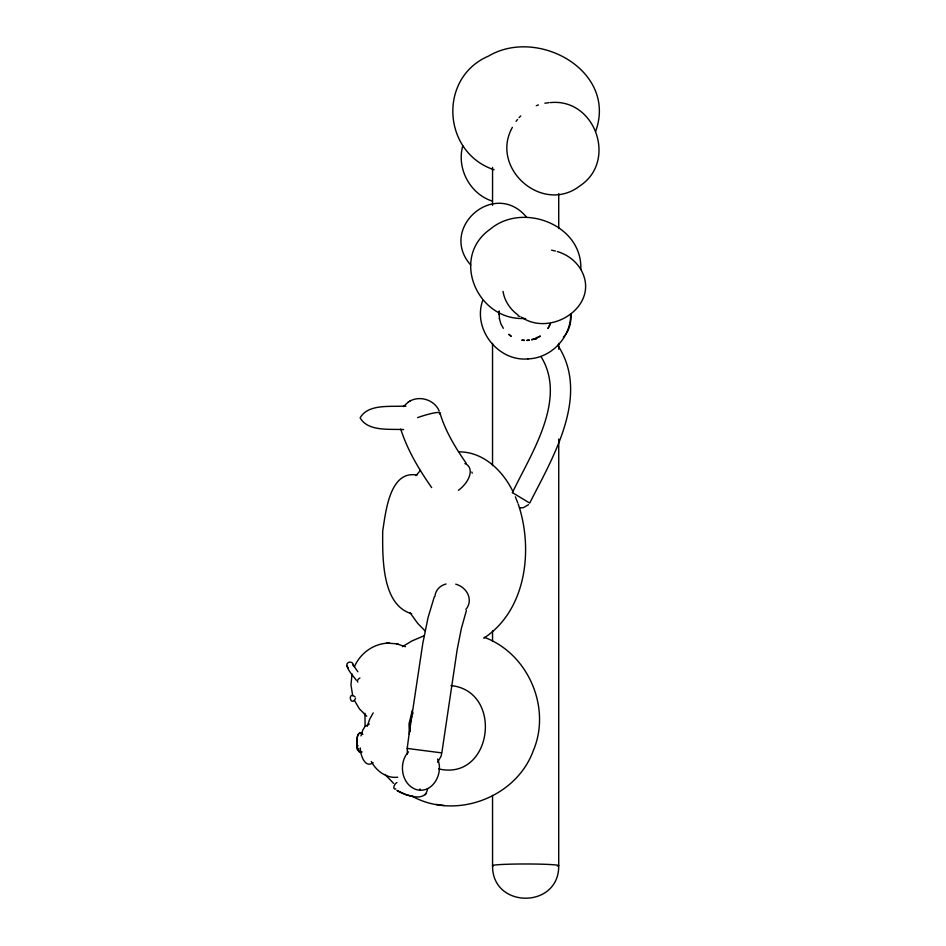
<?xml version="1.0" encoding="UTF-8"?>
<svg xmlns="http://www.w3.org/2000/svg" width="946" height="946" viewBox="0 0 946 946"><rect width="100%" height="100%" fill="white"/><g stroke="black" fill="none" stroke-linecap="round" stroke-linejoin="round"><path stroke-width="1.42" d="M492.547 205.294L492.559 167.43M570.675 313.942C571.207 337.202 551.151 358.309 527.88 358.889M364.967 713.284L365.085 726.374L362.826 729.957L360.958 735.893M356.264 680.186C352.964 675.42 348.234 671.128 346.804 665.345C346.437 660.793 354.064 661.171 353.201 665.665M499.192 311.116L499.417 318.802M498.968 313.717L499.192 311.293M355.519 698.538C350.481 707.75 347.076 690.391 355.223 697.025M358.688 748.794C357.612 752.921 355.519 745.708 358.085 745.732M352.042 673.99L350.966 684.963L352.692 695.629M462.795 145.909C456.386 168.187 469.843 193.658 491.837 200.954M367.214 726.327L369.65 719.291L373.221 712.894M535.921 339.413L536.559 337.426M411.782 716.027L409.996 723.891L410.008 731.707M434.297 596.82L428.1 617.407L422.791 643.386L408.849 736.071L407.182 748.404L407.43 754.08M466.39 610.572L461.376 628.416L457.202 649.464L441.806 753.004L441.037 756.327L437.62 762.228M420.059 789.118L419.953 790.064L419.764 789.283M595.637 131.376C617.584 70.879 537.671 26.878 488.585 56.062C437.892 77.69 442.361 152.613 494.072 169.783M482.637 300.698C472.574 329.161 498.057 361.727 528.093 358.889M412.326 710.21L409.015 723.915L409.346 734.108M412.385 714.478L413.059 712.953M354.537 666.528C360.178 653.402 373.398 643.729 387.777 643.162L385.992 643.292M512.389 127.332C489.413 168.116 542.649 215.286 580.324 185.582C617.36 160.808 595.046 98.017 550.477 102.594M550.43 323.532L547.959 328.534L550.43 323.769M512.413 492.618C530.801 454.068 567.565 399.449 541.006 356.607M397.072 790.466C404.864 795.326 425.866 803.059 427.533 788.728M516.09 121.348L517.533 119.468M415.98 475.625L420.414 470.422M563.438 337.119C569.078 331.218 571.36 322.811 570.899 314.781M403.315 406.591L408.506 401.92M408.506 751.786C398.301 762.618 401.139 783.95 415.755 789.39C432.511 794.782 444.147 772.823 437.56 759.035M365.109 726.292L369.33 724.033M519.07 117.659L520.714 115.932M425.061 794.853L426.197 793.741M373.138 762.677C364.671 768.921 360.284 754.234 360.284 747.943M528.507 504.679L523.457 507.671L519.508 507.848M361.774 751.999L359.575 752.153L357.742 748.806M361.81 751.964L360.26 752.496L358.924 751.443M402.44 646.686L411.959 640.927L423.974 635.818M483.808 638.183C526.437 610.288 533.473 549.2 518.242 504.076M409.795 401.151C420.024 395.274 434.581 399.969 439.18 411.002M408.234 402.074L409.973 401.045M535.448 338.514L540.225 336.043M535.448 338.739L540.225 336.268M536.299 105.692L538.428 104.911M531.735 339.579L534.218 338.869M531.735 339.815L534.218 339.094M544.861 103.232L549.094 102.653M526.851 340.276L529.275 340.052M526.851 340.501L529.275 340.276M397.722 777.21C386.547 778.629 376.342 770.99 371.305 761.518M403.599 429.602C389.941 428.763 367.994 431.837 360.13 417.848C367.994 403.859 389.941 406.934 403.599 406.094M389.551 643.126L387.801 643.162L396.622 643.812L405.444 646.709M523.032 318.495L525.633 318.542M411.959 796.118C455.676 820.336 516.256 797.608 533.296 750.675C551.589 707.679 528.057 653.402 484.234 637.308M408.294 748.404L407.218 748.44L441.427 752.85M523.02 318.495C476.973 319.689 450.142 257.17 490.3 229.145C522.641 201.817 582.701 224.734 580.785 269.433C601.313 304.837 551.743 337.947 521.388 317.147M459.437 451.869C483.643 451.94 502.917 470.954 512.909 491.506M403.599 406.094L405.893 406.272M522.003 340.052L524.427 340.276M522.003 340.276L524.427 340.501M411.628 613.694C381.179 605.05 382.61 555.692 382.692 531.108C385.59 513.371 389.35 469.843 416.973 475.105M450.958 685.59C503.993 690.97 492.464 781.443 438.66 768.897M436.189 804.407L444.23 805.519M413.047 796.426L414.431 796.638M412.693 796.366L405.716 794.522L398.42 791.223M551.553 250.205L555.408 251.009M396.622 643.812L398.396 644.202M557.336 251.541C566.961 254.427 575.7 260.729 580.785 269.468M397.296 790.596L398.763 791.4M512.389 492.606L529.689 503.083C552.819 457.521 590.659 395.192 557.714 345.195M362.85 734.451C355.779 727.167 355.897 747.872 358.711 751.124M361.609 732.701C355.72 732.476 356.914 743 357.328 747.068M517.947 314.923C510.201 309.377 504.466 300.84 503.036 291.356M348.317 667.923L346.898 665.972M508.913 334.305L511.053 336.043M508.913 334.529L511.053 336.268M366.729 716.217L359.35 708.791L354.514 700.572M425.132 630.958L417.706 623.367L410.268 613.055M393.595 783.394L385.01 774.431M526.603 217.213C494.522 178.605 438.164 228.565 470.741 265.022M357.884 671.778L353.97 666.173M466.212 463.256C455.416 447.683 445.306 431.187 439.914 412.87M431.66 487.592C419.019 469.5 407.466 450.213 400.737 429.082M353.544 665.416L354.242 666.658M353.828 665.925L353.213 664.671M515.334 496.804L517.758 502.858M471.829 472.007L472.243 473.154M499.417 318.577L500.848 323.769L503.319 328.309M558.731 193.646L558.731 228.601M492.547 795.338L492.559 865.696C492.015 909.035 559.263 909.035 558.719 865.696L558.743 439.039M558.743 343.327L558.743 349.228M498.968 312.322L498.968 314.545M492.535 343.327L492.535 465.598M492.535 630.947L492.535 641.175M519.969 316.437A26.665 26.074 0 0 1 518.124 315.976M493.292 865.992A33.098 1.655 0 0 1 526.816 863.982A33.098 1.655 0 0 1 557.395 866.098M455.736 584.167A17.466 15.231 21 0 1 465.846 609.401M434.924 596.465A17.466 15.231 21 0 1 446.074 583.989M417.6 417.6A21.143 2.732 -18.7 0 1 439.37 413.91M464.9 463.599A21.143 12.452 -39.5 0 1 458.42 490.3M395.854 788.929A3.867 2.058 -56.9 0 1 393.903 786.836A3.867 2.058 -56.9 0 1 396.918 782.531M357.825 682.101A3.216 1.75 -38.3 0 1 359.941 677.951"/></g></svg>
